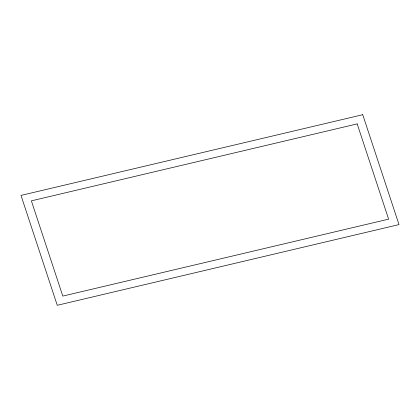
<?xml version="1.0" encoding="UTF-8"?>
<svg xmlns="http://www.w3.org/2000/svg" width="420" height="420" viewBox="0 0 420 420"><rect width="100%" height="100%" fill="white"/><g stroke="black" fill="none" stroke-linecap="round" stroke-linejoin="round"><path stroke-width="0.63" d="M362.738 114.707L21 195.41L57.262 305.293L399 224.59L362.738 114.707M357.189 123.905L31.374 200.844L62.811 296.095L388.626 219.156L357.189 123.905"/></g></svg>
